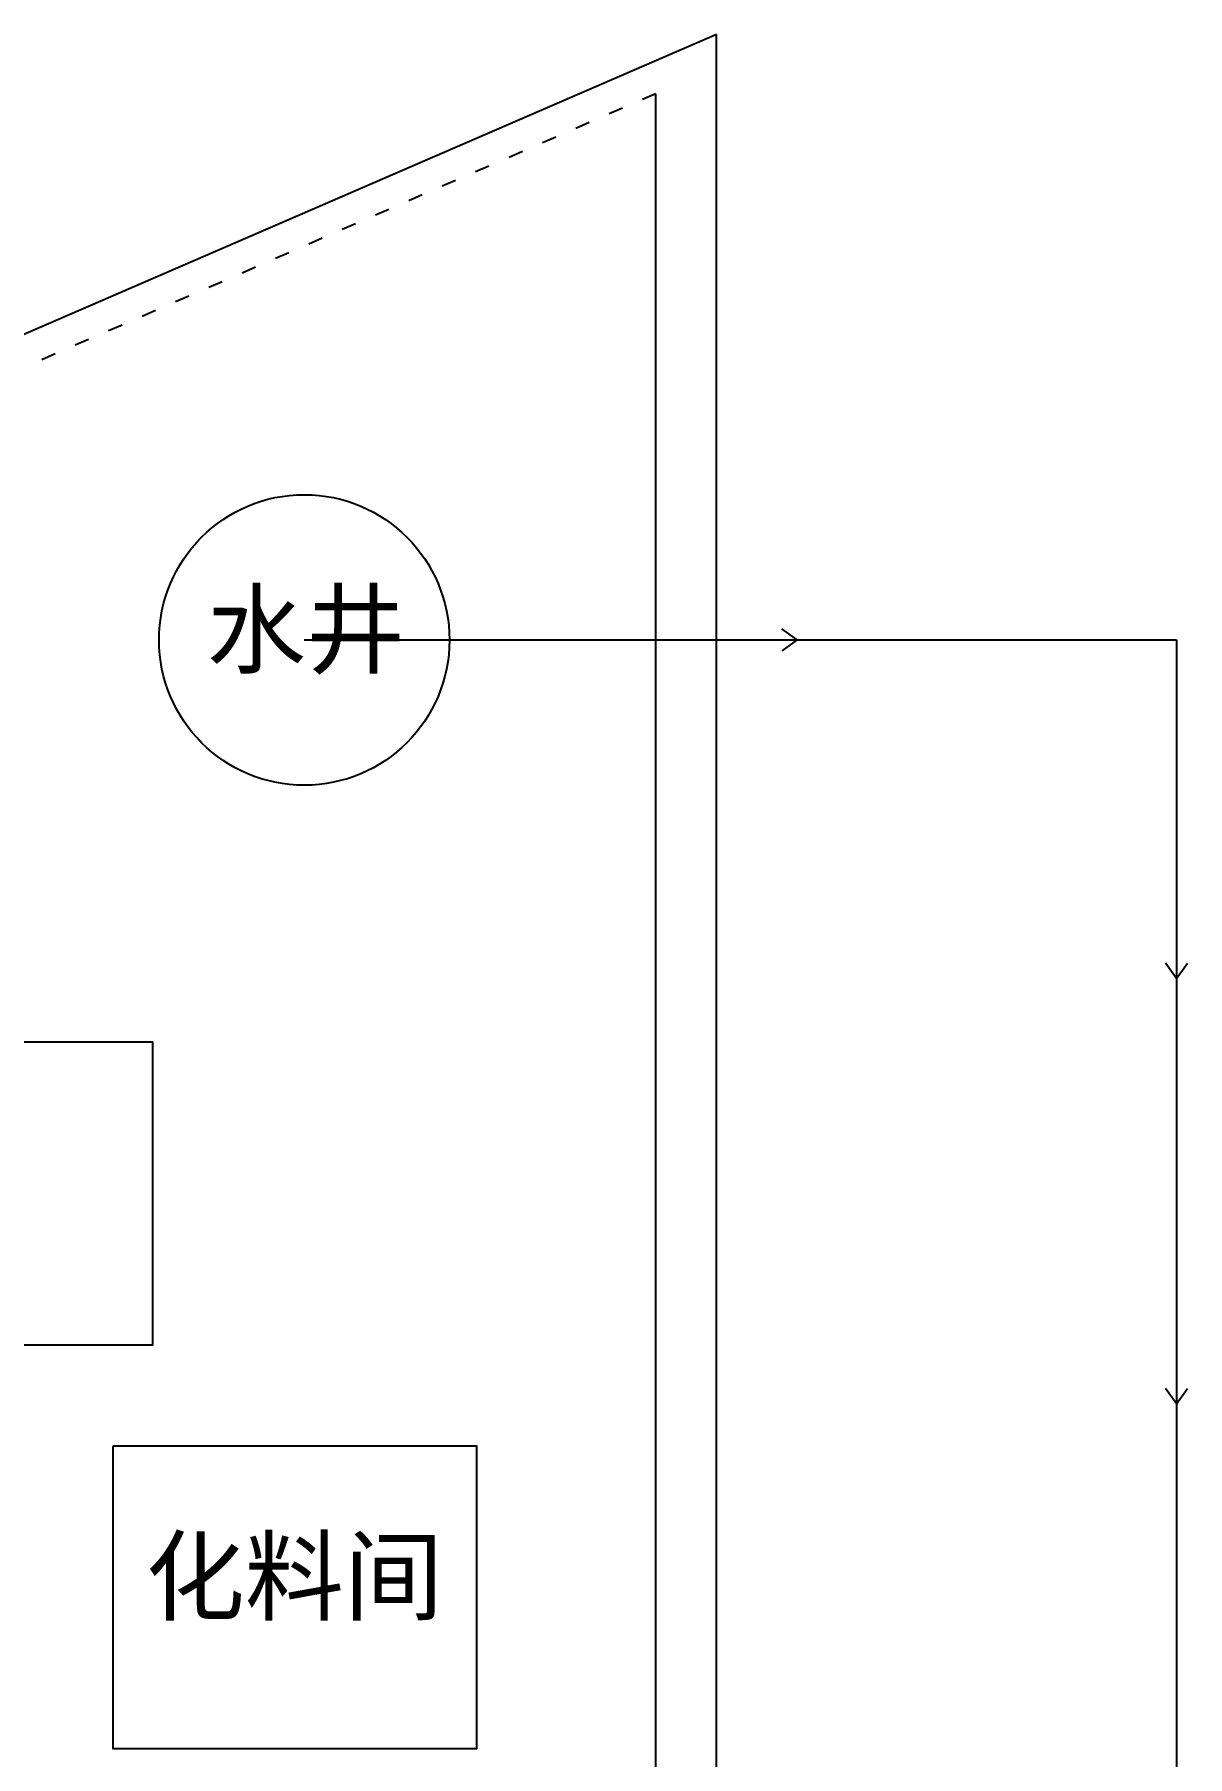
# Model space of a CAD drawing. Header units: millimetres. Extents: x 8553 to 64453, y 11523 to 72084.
# Drawn here: x 52826 to 62341, y 29408 to 43612 of the extents above; entities that cross this region are included whole.
import ezdxf

# ---------------------------------------------------------------- set-up
doc = ezdxf.new("R2010")
doc.units = ezdxf.units.MM
doc.linetypes.add('ACAD_ISO03W100', pattern=[30, 12, -18])
for name, color, linetype in [('font_blue', 142, 'Continuous'), ('wall', 250, 'Continuous'), ('water_box', 240, 'Continuous')]:
    doc.layers.add(name, color=color, linetype=linetype)
doc.styles.get("Standard").update_dxf_attribs({"font": 'arial.ttf', "height": 150})

msp = doc.modelspace()

# ---------------------------------------------------------------- linework, layer by layer
at = {"layer": 'wall'}
for p, q in [((58453.433, 43612.012), (8553.433, 21995.413)), ((58453.433, 11522.963), (58453.433, 43612.012)), ((57953.433, 11522.963), (57953.433, 43122.963))]:
    msp.add_line(p, q, dxfattribs=at)
at = {"layer": 'wall', "linetype": 'ACAD_ISO03W100', "ltscale": 10}
msp.add_line((57953.433, 43122.963), (14319.209, 24220.688), dxfattribs=at)
at = {"layer": 'wall'}
for points in [[(48800.278, 35302.367), (53800.278, 35302.367), (53800.278, 32802.367), (48800.278, 32802.367)], [(53475.086, 31971.613), (56475.086, 31971.613), (56475.086, 29471.613), (53475.086, 29471.613)]]:
    msp.add_lwpolyline(points, close=True, dxfattribs=at)
msp.add_circle((55052.673, 38617.703), 1198.187, dxfattribs=at)
at = {"layer": 'water_box'}
for p, q in [((59120, 38617.703), (58993.341, 38708.798)), ((55052.673, 38617.703), (62250, 38617.703)), ((59120, 38617.703), (58993.341, 38526.608)), ((62250, 38617.703), (62250, 26563.293)), ((62250, 35825.865), (62158.905, 35952.524)), ((62250, 35825.865), (62341.095, 35952.524)), ((62250, 32315.865), (62158.905, 32442.524)), ((62250, 32315.865), (62341.095, 32442.524))]:
    msp.add_line(p, q, dxfattribs=at)

# ---------------------------------------------------------------- texts
at = {"layer": 'font_blue', "char_height": 600, "attachment_point": 1}
for s, insert in [('{\\fSimSun|b0|i0|c134|p2;水井}', (54247.874, 39004.988)), ('{\\fSimSun|b0|i0|c134|p2;化料间}', (53743.68, 31193.818))]:
    msp.add_mtext_dynamic_manual_height_columns(s, width=2734.69215, gutter_width=1500, heights=[0], dxfattribs=dict(at, insert=insert))

doc.saveas('drawing.dxf')
